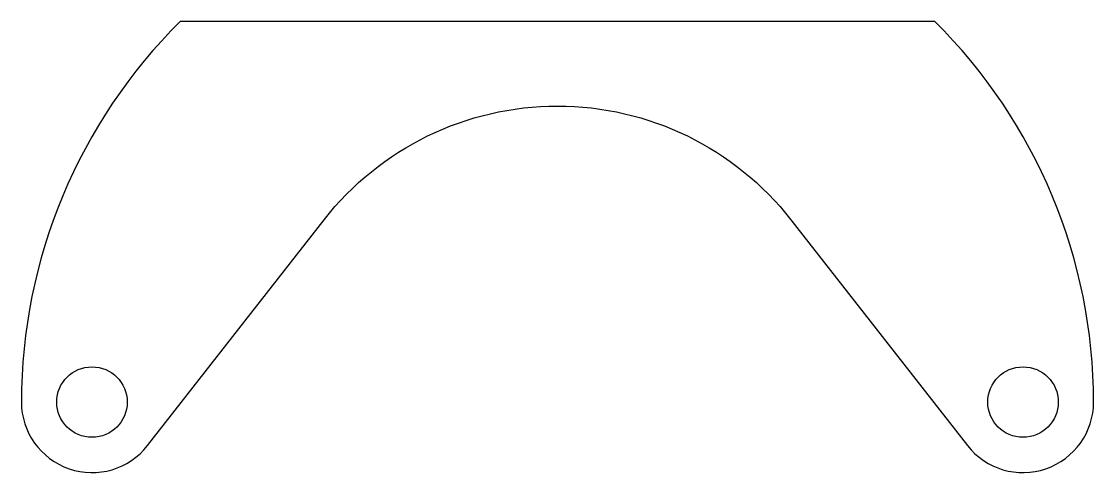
# Model space of a CAD drawing. Header units: millimetres. Extents: x -19 to 19, y -2.5 to 13.5.
import ezdxf

# ---------------------------------------------------------------- set-up
doc = ezdxf.new("R2010")
doc.units = ezdxf.units.MM
doc.layers.get('0').update_dxf_attribs({"linetype": 'CONTINUOUS'})

msp = doc.modelspace()

# ---------------------------------------------------------------- linework, layer by layer
msp.add_lwpolyline([(8.273, 6.466), (14.53, -1.54, 0.713212), (19, 0, 0.200173), (13.37, 13.5), (-13.37, 13.5, 0.200173), (-19, 0, 0.713212), (-14.53, -1.54), (-8.273, 6.466, -0.4876)], format="xyb", close=True)
for centre in [(-16.5, 0), (16.5, 0)]:
    msp.add_circle(centre, 1.25)

doc.saveas('drawing.dxf')
